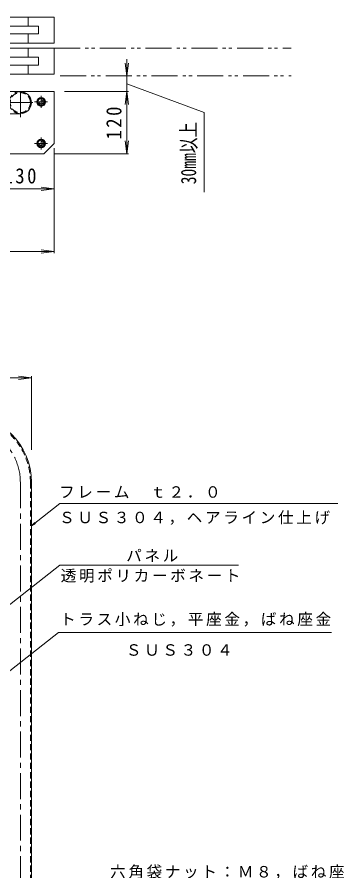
# Model space of a CAD drawing. Units: millimetres at full size, sheet at 1:10; details may follow other scales. Extents: x -952 to 1844, y -1369 to 1156.
# Drawn here: x 291 to 910, y -510 to 1135 of the extents above; entities that cross this region are included whole.
import ezdxf
from ezdxf.enums import TextEntityAlignment as Align

# ---------------------------------------------------------------- set-up
doc = ezdxf.new("R2010")
doc.units = ezdxf.units.MM
doc.header["$LTSCALE"] = 10
for name, pattern in [('CHAIN1', [8, 5, -1, 1, -1]), ('DASHED1', [1.8, 1.2, -0.6]), ('DOUBLE_CHAIN1', [8.8, 5, -1, 0.6, -0.6, 0.6, -1])]:
    doc.linetypes.add(name, pattern=pattern)
for name, color, linetype, lineweight in [('0-0_通り芯', 4, 'Continuous', 9), ('0-4_その他', 7, 'Continuous', 9), ('0-5_寸法', 2, 'Continuous', 9), ('0-9', 2, 'Continuous', 9), ('0-B', 2, 'Continuous', 9), ('0-E', 7, 'Continuous', 9), ('0-F', 7, 'Continuous', 9)]:
    doc.layers.add(name, color=color, linetype=linetype, lineweight=lineweight)
doc.styles.add('ＭＳ ゴシック', font='')
doc.styles.get('ＭＳ ゴシック').set_extended_font_data('MS Gothic')

msp = doc.modelspace()

# ---------------------------------------------------------------- linework, layer by layer
at = {"layer": '0-0_通り芯'}
for p, q in [((-550.76, 991.22), (361.87, 991.22)), ((361.87, 891.22), (361.87, 991.22)), ((-544.65, 948.52), (296.87, 948.52)), ((361.87, 891.22), (341.87, 871.22)), ((251.87, 871.22), (341.87, 871.22)), ((318.22, 238.59), (318.22, -625.06))]:
    msp.add_line(p, q, dxfattribs=at)
at = {"layer": '0-0_通り芯', "linetype": 'CHAIN1'}
for p, q in [((296.87, 942.18), (296.87, 997.9)), ((349.37, 971.22), (324.36, 971.22)), ((336.87, 982.72), (336.87, 959.72)), ((-683.93, 969.87), (320.66, 969.87)), ((349.37, 891.22), (324.36, 891.22)), ((336.87, 902.72), (336.87, 879.72)), ((296.87, 238.59), (296.87, -625.06))]:
    msp.add_line(p, q, dxfattribs=at)
at = {"layer": '0-0_通り芯', "linetype": 'DASHED1'}
msp.add_line((316.22, 238.59), (316.22, -625.06), dxfattribs=at)
msp.add_circle((296.87, 969.87), 19.35, dxfattribs=at)
for centre, radius, start, end in [((296.87, 969.87), 21.35, 90, 270), ((186.87, 238.59), 129.35, 0, 90)]:
    msp.add_arc(centre, radius, start, end, dxfattribs=at)
at = {"layer": '0-0_通り芯'}
for centre, radius, start in [((296.87, 969.87), 21.35, 270), ((186.87, 238.59), 131.35, 0)]:
    msp.add_arc(centre, radius, start, 90, dxfattribs=at)
at = {"layer": '0-0_通り芯', "linetype": 'CHAIN1'}
msp.add_arc((186.87, 238.59), 110, 0, 90, dxfattribs=at)
at = {"layer": '0-4_その他'}
for p, q in [((501.87, 991.22), (501.87, 1053.51)), ((501.87, 1021.22), (498.6, 1046)), ((501.87, 1021.22), (505.13, 1046)), ((504.87, 991.22), (381.87, 991.22)), ((501.87, 991.22), (498.6, 966.43)), ((501.87, 871.22), (501.87, 991.22)), ((501.87, 991.22), (505.13, 966.43)), ((501.87, 871.22), (498.6, 896)), ((501.87, 871.22), (505.13, 896)), ((361.87, 680.14), (361.87, 882.05)), ((504.87, 871.22), (361.87, 871.22)), ((361.87, 803.8), (337.08, 807.06)), ((231.87, 803.8), (361.87, 803.8)), ((361.87, 803.8), (337.08, 800.54)), ((-725.43, 683.14), (361.87, 683.14)), ((361.87, 683.14), (337.08, 686.4)), ((361.87, 683.14), (337.08, 679.88)), ((-681.78, 439.94), (318.22, 439.94)), ((318.22, 439.94), (293.43, 443.21)), ((318.22, 439.94), (293.43, 436.68)), ((318.22, 442.94), (318.22, 301.01)), ((373.08, 197.96), (907.3, 197.96)), ((373.08, 79.16), (716.54, 79.16)), ((370.38, -50.62), (895.22, -50.62))]:
    msp.add_line(p, q, dxfattribs=at)
at = {"layer": '0-5_寸法', "color": 7, "linetype": 'DOUBLE_CHAIN1'}
for p, q in [((361.87, 1074.61), (817.73, 1074.61)), ((373.28, 1021.22), (817.73, 1021.22))]:
    msp.add_line(p, q, dxfattribs=at)
at = {"layer": '0-5_寸法', "color": 7}
for q in [(501.87, 1006.22), (650.2, 797.32)]:
    msp.add_line((650.2, 950.96), q, dxfattribs=at)
at = {"layer": '0-9'}
for centre, radius in [((336.87, 971.22), 8.5), ((336.87, 971.22), 7.7), ((336.87, 891.22), 8.5), ((336.87, 891.22), 7.7)]:
    msp.add_circle(centre, radius, dxfattribs=at)
at = {"layer": '0-B'}
for points in [[(340.62, 964.72), (344.37, 971.22), (340.62, 977.72), (333.11, 977.72), (329.36, 971.22), (333.11, 964.72)], [(340.62, 884.72), (344.37, 891.22), (340.62, 897.72), (333.11, 897.72), (329.36, 891.22), (333.11, 884.72)]]:
    msp.add_lwpolyline(points, close=True, dxfattribs=at)
for centre in [(336.87, 971.22), (336.87, 891.22)]:
    msp.add_circle(centre, 6.5, dxfattribs=at)
at = {"layer": '0-B', "linetype": 'DASHED1'}
for centre in [(336.87, 971.22), (336.87, 891.22)]:
    msp.add_circle(centre, 4, dxfattribs=at)
at = {"layer": '0-E'}
for p, q in [((361.87, 1134.61), (-710.43, 1134.61)), ((311.87, 1117.11), (311.87, 1134.61)), ((361.87, 1084.61), (361.87, 1134.61)), ((-680.43, 1117.11), (331.87, 1117.11)), ((-680.43, 1102.11), (331.87, 1102.11)), ((311.87, 1084.61), (311.87, 1102.11)), ((331.87, 1102.11), (331.87, 1117.11)), ((361.87, 1084.61), (-825.43, 1084.61)), ((361.87, 1074.61), (-660.43, 1074.61)), ((311.87, 1057.11), (311.87, 1074.61)), ((361.87, 1024.61), (361.87, 1074.61)), ((-630.43, 1057.11), (331.87, 1057.11)), ((331.87, 1042.11), (331.87, 1057.11)), ((-630.43, 1042.11), (331.87, 1042.11)), ((311.87, 1024.61), (311.87, 1042.11)), ((361.87, 1024.61), (-660.43, 1024.61))]:
    msp.add_line(p, q, dxfattribs=at)
at = {"layer": '0-F'}
for p, q in [((373.08, 197.96), (318.22, 154.84)), ((318.22, 154.84), (324.51, 161.28)), ((318.22, 154.84), (325.96, 159.43)), ((373.08, 79.16), (270.22, -1.68)), ((370.38, -50.62), (267.52, -131.46))]:
    msp.add_line(p, q, dxfattribs=at)

# ---------------------------------------------------------------- texts
at = {"layer": '0-4_その他', "color": 2, "style": 'ＭＳ ゴシック', "width": 0.75}
msp.add_text('30㎜以上', height=29.33, rotation=90, dxfattribs=at).set_placement((643.86, 812.64), align=Align.BOTTOM_LEFT)
at = {"layer": '0-4_その他', "color": 2, "insert": (491.87, 898.72), "char_height": 29.33, "attachment_point": 7, "rotation": 90, "style": 'ＭＳ ゴシック'}
msp.add_mtext('\\T1.27;\\W0.9;120', dxfattribs=at)
at = {"layer": '0-4_その他', "color": 2, "insert": (264.37, 813.8), "char_height": 29.33, "attachment_point": 7, "style": 'ＭＳ ゴシック'}
msp.add_mtext('\\T1.27;\\W0.9;130', dxfattribs=at)
at = {"layer": '0-5_寸法', "color": 7, "char_height": 21.99, "attachment_point": 7, "style": 'ＭＳ ゴシック'}
for s, insert in [('\\T1.17;フレーム\u3000ｔ２．０', (371.43, 208)), ('\\T1.17;ＳＵＳ３０４，ヘアライン仕上げ', (371.43, 156.75)), ('\\T1.17;パネル', (500.55, 85.24)), ('\\T1.17;透明ポリカーボネート', (374.56, 45.33)), ('\\T1.17;トラス小ねじ，平座金，ばね座金', (373.47, -39.13)), ('\\T1.17;ＳＵＳ３０４', (499.91, -95.61)), ('\\T1.17;六角袋ナット：Ｍ８，ばね座金，平座金', (469.55, -525.49))]:
    msp.add_mtext(s, dxfattribs=dict(at, insert=insert))

doc.saveas('drawing.dxf')
